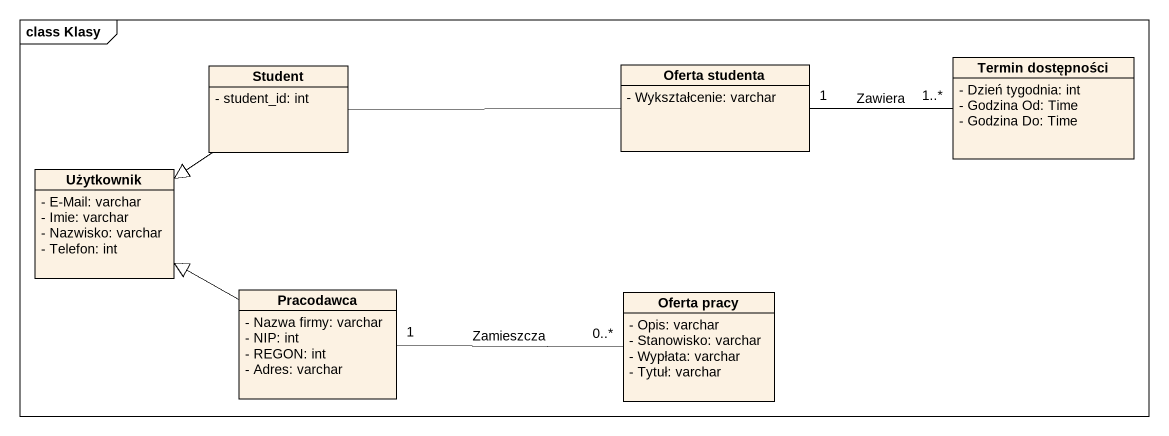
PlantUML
@startuml
mainframe class Klasy
hide circle
hide empty members
skinparam classAttributeIconSize 0
class Student {
  - student_id: int
}
class "Oferta studenta" as Oferta_studenta {
  - Wykształcenie: varchar
}
class "Termin dostępności" as Termin_dostępności {
  - Dzień tygodnia: int
  - Godzina Od: Time
  - Godzina Do: Time
}
class Użytkownik {
  - E-Mail: varchar
  - Imie: varchar
  - Nazwisko: varchar
  - Telefon: int
}
class Pracodawca {
  - Nazwa firmy: varchar
  - NIP: int
  - REGON: int
  - Adres: varchar
}
class "Oferta pracy" as Oferta_pracy {
  - Opis: varchar
  - Stanowisko: varchar
  - Wypłata: varchar
  - Tytuł: varchar
}
Student -right- Oferta_studenta
Student --|> Użytkownik
Oferta_studenta "1" -right- "1..*" Termin_dostępności : Zawiera
Pracodawca -left-|> Użytkownik
Pracodawca "1" -right- "0..*" Oferta_pracy : Zamieszcza
@enduml
